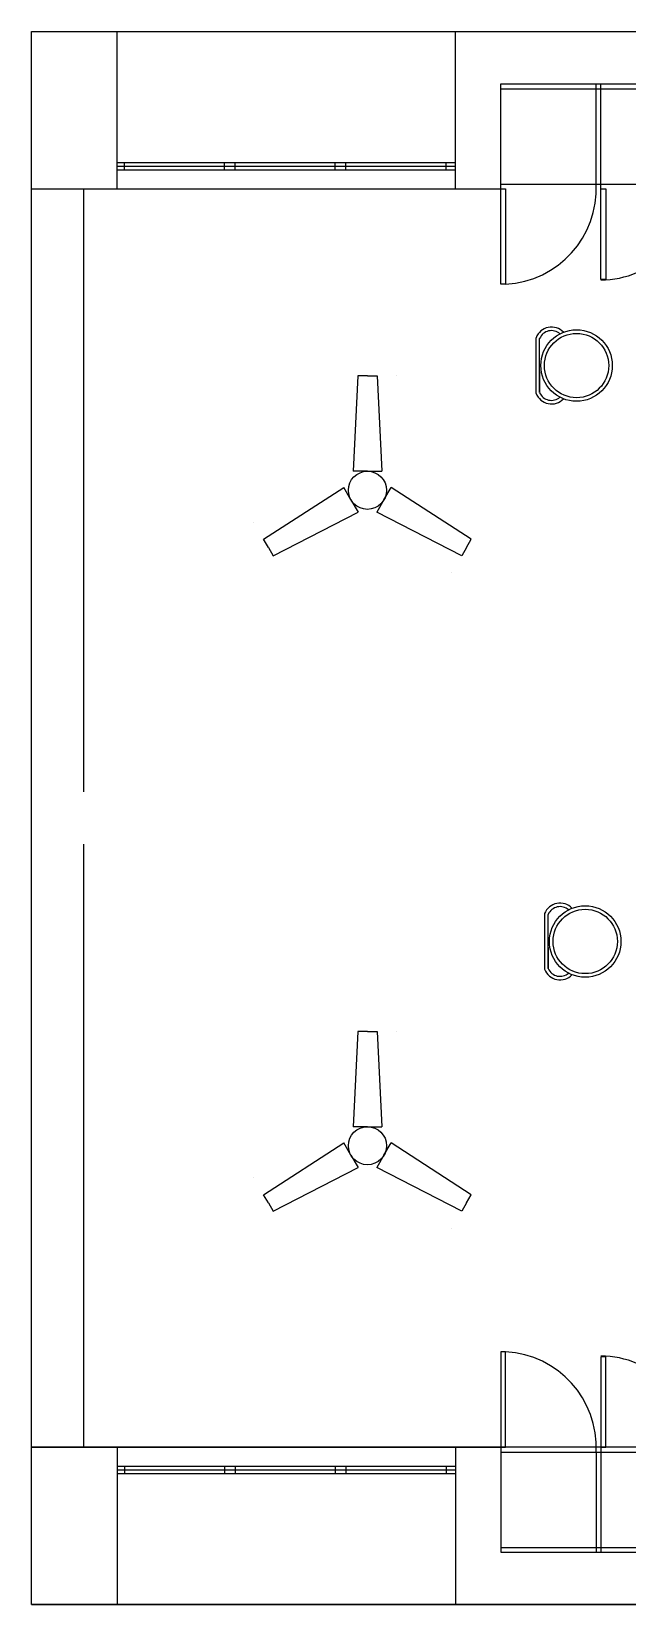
# Model space of a CAD drawing. Header units: inches. Extents: x 9 to 1504, y -309 to 662.
# Drawn here: x 9.2 to 134.3, y -309.1 to 20.9 of the extents above; entities that cross this region are included whole.
import ezdxf

# ---------------------------------------------------------------- set-up
doc = ezdxf.new("R2010")
doc.units = ezdxf.units.IN
doc.header["$MEASUREMENT"] = 0
for name, color, linetype in [('chairs', 100, 'Continuous'), ('fans', 210, 'Continuous'), ('outer wall', 10, 'Continuous')]:
    doc.layers.add(name, color=color, linetype=linetype)

# ---------------------------------------------------------------- blocks, each defined once
blk = doc.blocks.new('*U20')
at = {"layer": 'fans'}
for p, q in [((-3.57, 10), (-4.57, -10)), ((-1.57, 10), (-3.57, 10)), ((-1.57, 10), (-1.57, 10)), ((-1.57, 10), (-1.57, 10)), ((-1.57, 10), (-1.57, 10)), ((-1.57, 10), (-1.57, 10)), ((-1.57, 10), (0.43, 10)), ((0.43, 10), (1.43, -10)), ((4.57, 10), (4.57, 10)), ((-1.57, -10), (-4.57, -10)), ((-1.57, -10), (1.43, -10))]:
    blk.add_line(p, q, dxfattribs=at)
blk = doc.blocks.new('*U21')
at = {"layer": 'fans', "color": 0, "linetype": 'ByBlock', "lineweight": -2, "transparency": 16777216}
blk.add_blockref('*U20', (1152.58, 51.52), dxfattribs=at)
for p, rotation in [((1138.1, 31.88), 120), ((1162.34, 29.16), 239.9999999999999)]:
    blk.add_blockref('*U20', p, dxfattribs=dict(at, rotation=rotation))
blk = doc.blocks.new('*U42')
at = {"layer": 'fans'}
for p, q in [((-3.57, 10), (-4.57, -10)), ((-1.57, 10), (-3.57, 10)), ((-1.57, 10), (-1.57, 10)), ((-1.57, 10), (-1.57, 10)), ((-1.57, 10), (-1.57, 10)), ((-1.57, 10), (-1.57, 10)), ((-1.57, 10), (0.43, 10)), ((0.43, 10), (1.43, -10)), ((4.57, 10), (4.57, 10)), ((-1.57, -10), (-4.57, -10)), ((-1.57, -10), (1.43, -10))]:
    blk.add_line(p, q, dxfattribs=at)
blk = doc.blocks.new('*U43')
at = {"layer": 'fans', "color": 0, "linetype": 'ByBlock', "lineweight": -2, "transparency": 16777216}
blk.add_blockref('*U42', (1152.58, 51.52), dxfattribs=at)
for p, rotation in [((1138.1, 31.88), 120), ((1162.34, 29.16), 239.9999999999999)]:
    blk.add_blockref('*U42', p, dxfattribs=dict(at, rotation=rotation))

msp = doc.modelspace()

# ---------------------------------------------------------------- linework, layer by layer
at = {"layer": 'chairs', "linetype": 'ByBlock'}
for p, q in [((115.07, -54.98), (115.07, -43.3)), ((115.82, -54.83), (115.82, -43.44)), ((115.82, -50.42), (115.82, -54.83)), ((116.88, -175.8), (116.88, -164.12)), ((117.63, -175.65), (117.63, -164.27)), ((117.63, -171.24), (117.63, -175.65))]:
    msp.add_line(p, q, dxfattribs=at)
for centre, radius in [((123.57, -49.14), 7.5), ((123.57, -49.14), 6.75), ((125.38, -169.96), 7.5), ((125.38, -169.96), 6.75)]:
    msp.add_circle(centre, radius, dxfattribs=at)
for centre, radius, start, end in [((118.29, -44.51), 3.44, 43.0339, 159.2895), ((118.29, -44.51), 2.69, 48.4095, 156.5401), ((118.29, -53.76), 3.44, 200.7105, 316.9661), ((118.29, -53.76), 2.69, 203.4599, 311.5905), ((120.09, -165.34), 3.44, 43.0339, 159.2895), ((120.09, -165.34), 2.69, 48.4095, 156.5401), ((120.09, -174.58), 3.44, 200.7105, 316.9661), ((120.09, -174.58), 2.69, 203.4599, 311.5905)]:
    msp.add_arc(centre, radius, start, end, dxfattribs=at)
at = {"layer": 'fans'}
for centre in [(79.69, -75.31), (79.69, -212.81)]:
    msp.add_circle(centre, 4, dxfattribs=at)
at = {"layer": 'outer wall'}
for p, q in [((9.19, 20.94), (791.19, 20.94)), ((9.19, -309.06), (9.19, 20.94)), ((27.19, -6.56), (27.19, 20.94)), ((98.19, -12.06), (98.19, 20.94)), ((107.69, -12.06), (107.69, 9.94)), ((107.69, 9.94), (167.69, 9.94)), ((127.69, -11.06), (127.69, 9.94)), ((128.69, -12.06), (128.69, 9.94)), ((107.69, 8.94), (166.69, 8.94)), ((27.19, -6.56), (98.19, -6.56)), ((27.19, -8.06), (27.19, -6.56)), ((28.69, -8.06), (28.69, -6.56)), ((49.69, -8.06), (49.69, -6.56)), ((51.94, -8.06), (51.94, -6.56)), ((72.94, -8.06), (72.94, -6.56)), ((75.19, -8.06), (75.19, -6.56)), ((96.19, -8.06), (96.19, -6.56)), ((27.19, -7.31), (98.19, -7.31)), ((27.19, -12.06), (27.19, -8.06)), ((27.19, -8.06), (98.19, -8.06)), ((9.19, -12.06), (27.19, -12.06)), ((20.19, -138.56), (20.19, -12.06)), ((27.19, -12.06), (98.19, -12.06)), ((98.19, -12.06), (107.69, -12.06)), ((107.69, -11.06), (167.69, -11.06)), ((20.19, -276.06), (20.19, -149.56)), ((791.19, -276.06), (9.19, -276.06)), ((9.19, -276.06), (27.19, -276.06)), ((27.19, -276.06), (98.19, -276.06)), ((27.19, -276.06), (27.19, -280.06)), ((98.19, -276.06), (107.69, -276.06)), ((98.19, -276.06), (98.19, -309.06)), ((107.69, -276.06), (107.69, -298.06)), ((107.69, -277.06), (167.69, -277.06)), ((127.69, -277.06), (127.69, -298.06)), ((128.69, -276.06), (128.69, -298.06)), ((27.19, -280.06), (98.19, -280.06)), ((27.19, -280.06), (27.19, -281.56)), ((28.69, -280.06), (28.69, -281.56)), ((49.69, -280.06), (49.69, -281.56)), ((51.94, -280.06), (51.94, -281.56)), ((72.94, -280.06), (72.94, -281.56)), ((75.19, -280.06), (75.19, -281.56)), ((96.19, -280.06), (96.19, -281.56)), ((27.19, -280.81), (98.19, -280.81)), ((27.19, -281.56), (98.19, -281.56)), ((27.19, -281.56), (27.19, -309.06)), ((107.69, -297.06), (166.69, -297.06)), ((107.69, -298.06), (167.69, -298.06)), ((791.19, -309.06), (9.19, -309.06)), ((9.19, -309.06), (791.19, -309.06))]:
    msp.add_line(p, q, dxfattribs=at)
for points in [[(108.69, -12.06), (108.69, -32.06), (107.69, -32.06), (107.69, -12.06)], [(128.69, -12.06), (129.69, -12.06), (129.69, -31.06), (128.69, -31.06)], [(108.69, -276.06), (108.69, -256.06), (107.69, -256.06), (107.69, -276.06)], [(128.69, -276.06), (129.69, -276.06), (129.69, -257.06), (128.69, -257.06)]]:
    msp.add_lwpolyline(points, close=True, dxfattribs=at)
for centre, radius, start, end in [((107.69, -12.06), 20.02, 272.8624, 2.8624), ((128.69, -12.06), 19.12, 270, 2.9982), ((107.69, -276.06), 20.02, 357.1376, 87.1376), ((128.69, -276.06), 19.12, 357.0018, 90)]:
    msp.add_arc(centre, radius, start, end, dxfattribs=at)

# ---------------------------------------------------------------- block references
at = {"layer": 'fans'}
for name, p in [('*U21', (-1071.31, -112.83)), ('*U43', (-1071.31, -250.33))]:
    msp.add_blockref(name, p, dxfattribs=at)

doc.saveas('drawing.dxf')
